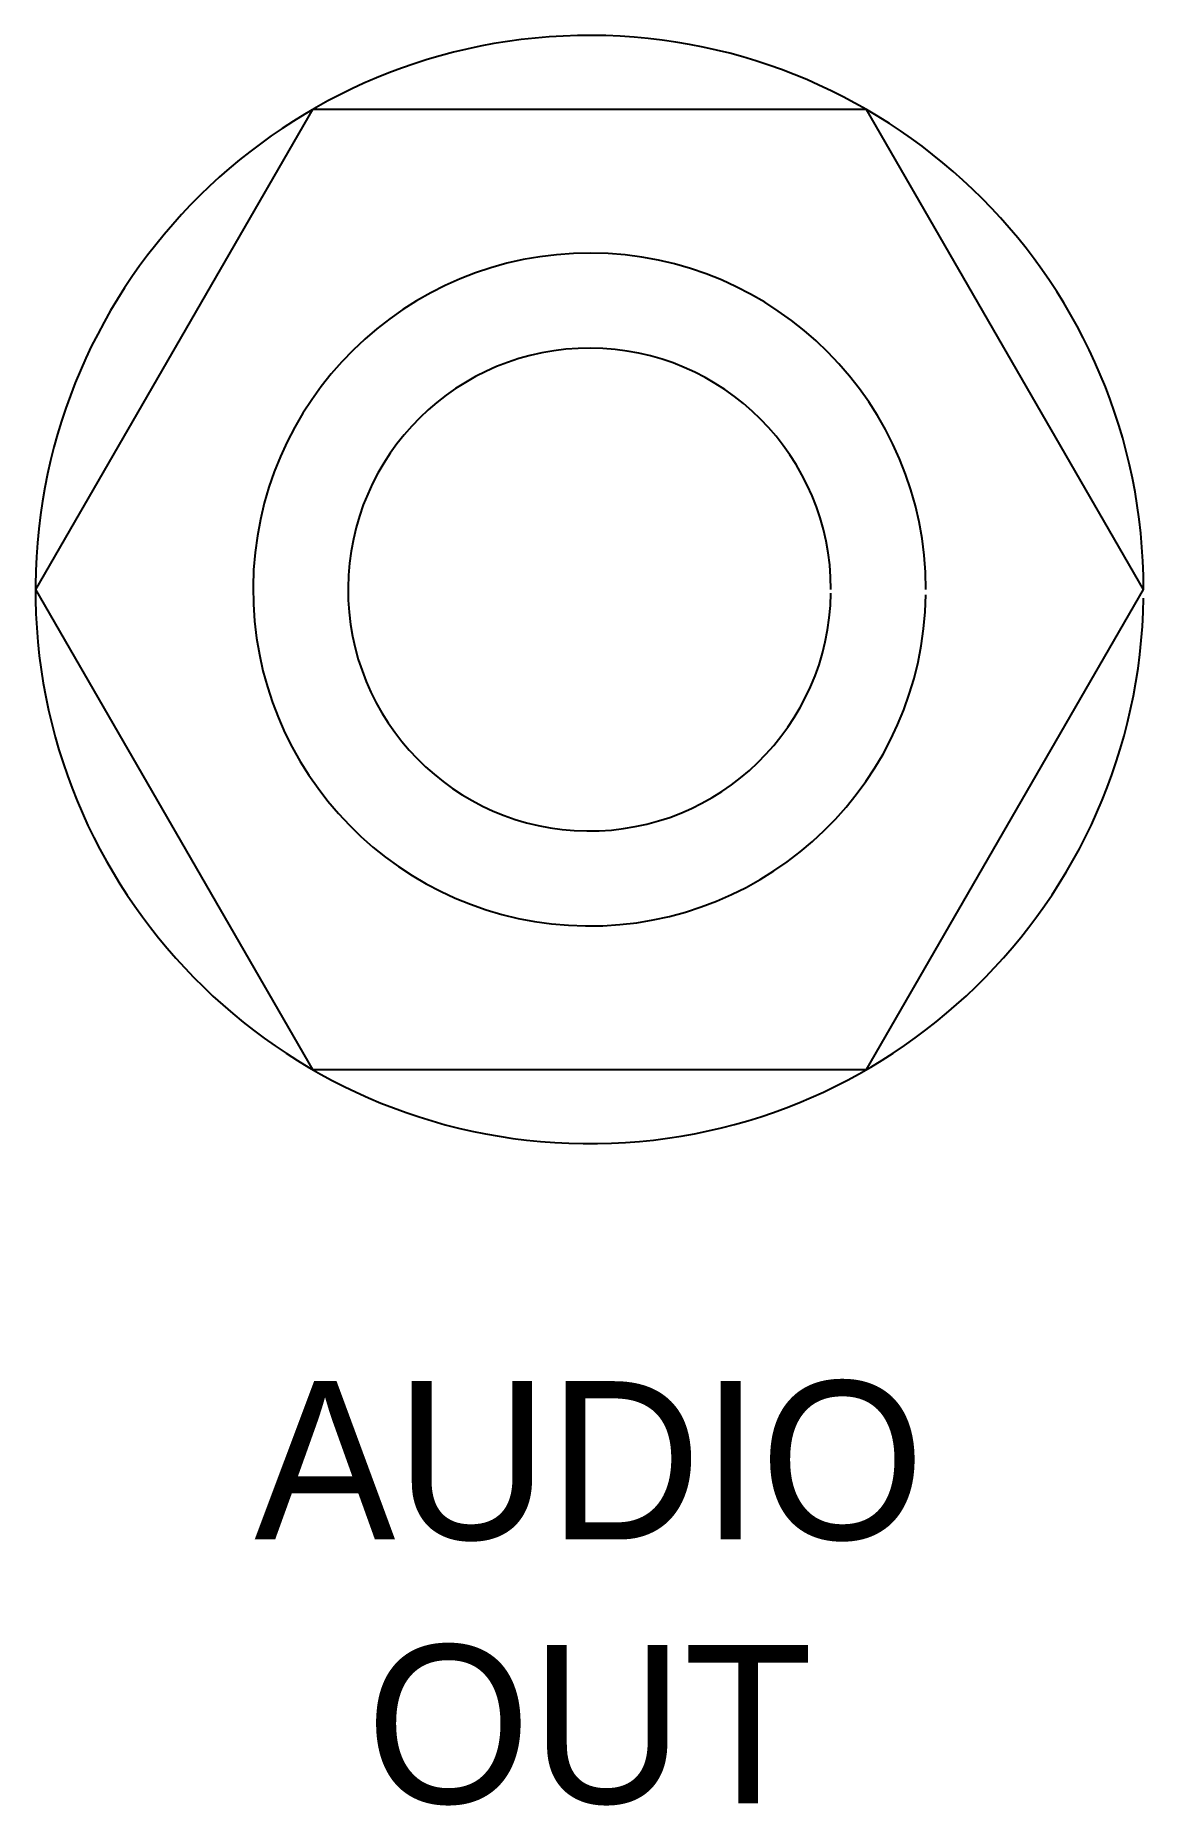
# Model space of a CAD drawing. Extents: x -7 to 7, y -15.4 to 7.
import ezdxf
from ezdxf.enums import TextEntityAlignment as Align

# ---------------------------------------------------------------- set-up
doc = ezdxf.new("R2010")
doc.units = 0
doc.layers.add('KOMP', color=10, linetype='CONTINUOUS')

msp = doc.modelspace()

# ---------------------------------------------------------------- linework, layer by layer
at = {"layer": 'KOMP', "color": 0}
for p, q in [((-3.5, 6.062), (-7, 0)), ((3.5, 6.062), (-3.5, 6.062)), ((7, 0), (3.5, 6.062)), ((-7, 0), (-3.5, -6.062)), ((3.5, -6.062), (7, 0)), ((-3.5, -6.062), (3.5, -6.062))]:
    msp.add_line(p, q, dxfattribs=at)
for radius in [7, 4.25, 3.05]:
    msp.add_arc((0, 0), radius, 359.991, 359.1229, dxfattribs=at)

# ---------------------------------------------------------------- texts
for s, p in [('AUDIO', (0, -12)), ('OUT', (0, -15.333))]:
    msp.add_text(s, height=2, dxfattribs=at).set_placement(p, align=Align.CENTER)

doc.saveas('drawing.dxf')
